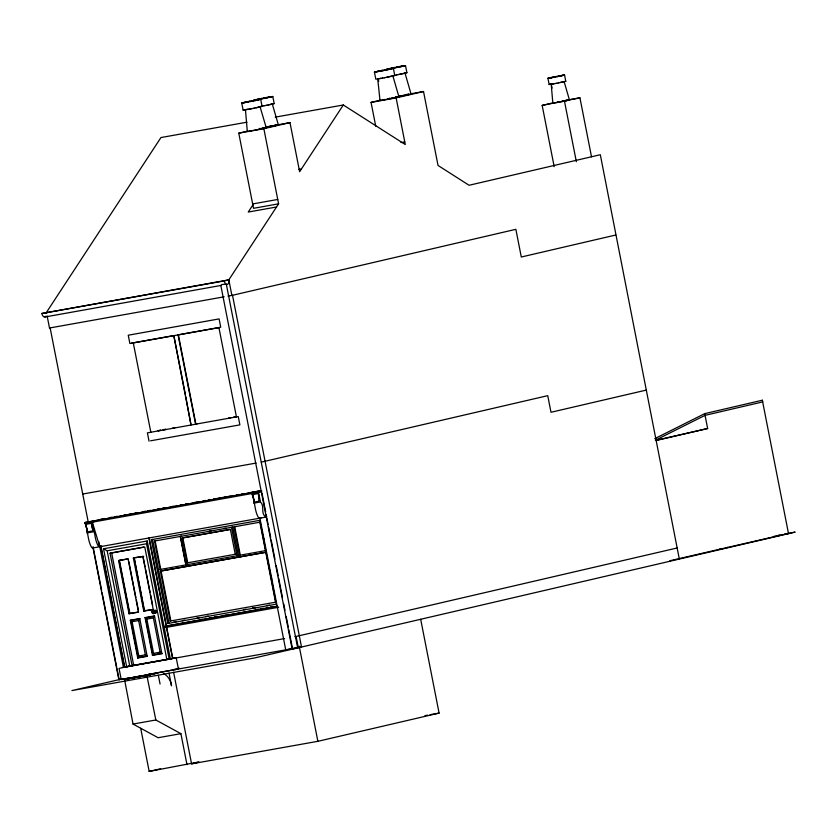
<?xml version="1.0" encoding="UTF-8"?>
<svg xmlns="http://www.w3.org/2000/svg" width="837" height="837" viewBox="0 0 837 837"><rect width="100%" height="100%" fill="white"/><g stroke="black" fill="none" stroke-linecap="round" stroke-linejoin="round"><path stroke-width="1.26" d="M128.061 558.875L118.613 560.57L129.055 613.793L138.503 612.109L128.061 558.875L118.613 560.57M142.792 556.249L153.234 609.482L143.786 611.167L133.345 557.934L143.765 556.375M147.186 656.344L145.387 654.837L138.66 620.552L139.769 618.533L130.321 620.217L137.739 658.028L147.186 656.344L139.769 618.533M161.907 653.707L160.118 652.211L153.391 617.915L154.489 615.896L145.052 617.591L152.47 655.402L161.907 653.707L154.489 615.896M147.249 540.974L170.403 658.981L169.168 659.148L146.538 543.778L147.249 540.974L103.526 548.779L126.68 666.786L129.798 666.179L107.157 550.809L103.526 548.779M130.321 620.217L132.11 621.713L138.837 656.009L137.739 658.028M145.052 617.591L146.841 619.087L153.569 653.383L152.47 655.402M253.234 204.437L248.254 212.043L276.524 207.001M45.983 316.177A4.112 2.354 79.9 0 1 41.85 313.488L224.232 280.918A4.112 2.354 79.9 0 0 227.319 284.423A4.112 2.354 79.9 0 0 228.825 279.851L278.595 203.83L263.854 128.699L289.989 122.62L299.625 171.721L343.316 104.991L405.286 144.55L396.131 97.908L423.522 91.526L438.023 165.454L469.076 185.27L600.317 154.719L679.32 559.064M129.055 613.793L129.798 613.27L119.492 560.748M143.786 611.167L145.209 610.487M654.796 438.651L704.723 413.635L762.34 400.222L788.517 533.64L777.008 535.701M655.402 440.22L705.057 415.34L762.674 401.927L762.34 400.222M251.979 108.569L243.117 110.097L241.726 102.993L247.773 101.643M255.85 107.795L262.075 106.414L260.684 99.31L256.384 100.294M269.64 104.615L274.201 103.6L272.799 96.496L268.51 97.469M243.117 110.097L244.77 109.657M260.066 106.759L266.239 127.737L256.007 129.965L247.313 131.409L245.44 109.595M260.171 106.791L258.842 107.146M268.133 127.14L278.365 124.912L272.297 103.966L270.968 104.322M382.739 78.05L375.813 79.212L374.421 72.108L378.722 71.124M384.528 77.757L394.771 75.529L393.38 68.425L389.079 69.408M402.335 73.729L406.897 72.714L405.506 65.61L399.448 66.96M402.879 95.784L411.061 94.026L404.993 73.081L403.675 73.436M249.698 130.949L250.933 130.614M259.962 128.417L259.439 128.584L260.328 128.532M275.99 125.372L273.5 125.979M377.717 78.835L380.008 100.513L380.532 100.356M392.658 97.531L392.135 97.699L393.024 97.647M386.663 77.286L392.867 75.905L398.935 96.841L392.522 98.243M553.686 83.773L549.156 84.506L547.932 78.27L554.983 76.732M560.33 82.486L565.781 81.283L564.567 75.048L559.252 76.23M549.156 84.506L550.61 84.118M559.043 102.145L552.838 103.192L551.196 84.066M562.956 81.911L564.117 81.607L569.442 99.98L562.265 101.518M292.134 648.895L297.658 647.817L226.314 284.151L221.878 284.538L220.832 285.448L292.134 648.895L297.658 647.817M256.75 99.509L255.358 99.875L257.241 99.655M257.786 99.98L259.167 99.603L258.424 99.655M269.901 97.155L271.293 96.789L263.969 98.002M377.32 71.438L375.928 71.815L383.252 70.59M390.481 69.094L391.873 68.718L391.12 68.76M402.607 66.269L403.989 65.903L403.246 65.945M262.211 127.998L264.304 127.517M262.63 128.521L263.864 128.197L262.19 128.396M382.781 99.938L384.874 99.446M395.326 97.636L396.56 97.312L395.891 97.343M567.015 100.492L565.174 100.911M278.595 203.83L253.517 208.308L238.775 133.177L247.49 131.147M375.74 126.261L371.053 102.386L381.013 100.063M554.178 166.626L542.167 105.399L554.042 102.637M542.167 105.399L579.936 97.824L591.518 156.854M41.85 313.488L228.825 279.851L231.88 295.43L515.864 229.317L521.294 257.011L615.75 235.019M224.232 280.918L228.825 279.851M47.144 316.009L49.498 327.999L50.126 327.853L88.262 522.246M185.333 394.311L173.814 335.595L191.024 425.008L185.824 396.864M219.148 327.591L129.881 343.526L128.249 335.218L219.095 318.907L220.727 327.225L178.051 334.852L195.586 424.202L147.406 432.865L149.038 441.172M195.586 424.202L197.082 423.846M646.174 390.115L550.997 412.275L547.743 395.66L261.259 462.15M266.166 514.441L266.658 516.963L93.012 547.963L91.683 547.544C87.372 540.336 88.22 530.627 84.746 522.57L261.51 490.764M93.796 521.817L91.693 522.298C95.136 530.041 94.194 539.426 98.452 546.341L101.769 546.299M85.897 524.328L87.383 531.882L85.897 524.328L91.411 523.324L92.394 528.356M91.411 523.324L92.897 530.878L87.383 531.882M84.746 522.57L261.699 490.796M252.439 493.568L251.801 493.715C255.254 501.447 254.302 510.832 258.56 517.747L261.154 517.873M261.719 491.769L84.924 523.512M252.774 494.531L254.26 502.085L252.774 494.531L258.288 493.527L259.46 501.154L258.539 494.782M151.309 539.708L152.575 539.415L169.022 623.241L167.756 623.534L151.309 539.708L259.815 520.332L276.262 604.168L167.756 623.534M154.531 541.047L155.159 540.901L160.746 569.338L160.108 569.495L154.531 541.047L232.738 527.09L238.325 555.527L237.059 555.82L231.483 527.383L232.738 527.09M180.949 536.297L180.311 536.444L185.898 564.881L186.525 564.734M181.66 536.203L180.394 536.496L185.981 564.944L187.237 564.651M111.624 552.838L133.711 665.394L132.11 665.76L110.034 553.205L143.797 547.095M182.204 538.013L230.374 529.413L235.26 554.303L235.888 554.157L187.09 562.903L182.204 538.013L183.46 537.72M234.078 526.85L234.716 526.703L240.292 555.14L239.664 555.287L234.078 526.85L260.495 522.1L259.868 522.246L265.444 550.683M655.517 440.419L707.642 428.513L704.723 413.635M656.062 440.524L707.642 428.513M187.09 562.903L187.718 562.757L182.832 537.867L229.736 529.497M160.432 571.116L266.396 552.169L160.432 571.116L170.225 621.033L276.189 602.085M185.971 566.555L186.599 566.408M240.219 556.877L240.857 556.731M170.225 621.033L170.853 620.887L161.06 570.97M277.424 607.536L278.69 607.243L165.402 627.541L165.161 626.285L167.138 625.825M165.402 627.541L166.668 627.248M125.445 666.953L119.053 668.439L121.219 679.518L178.417 669.004L176.241 657.924L284.622 638.568M127.078 666.576L129.432 666.022M130.792 665.949L133.794 665.248L132.57 665.415M135.113 665.07L136.107 664.829M168.457 659.19L170.853 658.625M169.168 659.148L171.166 658.677M677.143 547.984L294.917 636.737M120.12 679.414L71.909 690.577L254.291 658.018L795.15 532.102L784.876 533.933M121.219 679.518L124.619 678.734M146.726 674.967L152.397 673.649M147.689 675.082L152.052 674.277L141.453 676.38M150.545 674.632L149.268 674.884M154.374 673.743L156.184 673.314L126.241 679.184M157.9 672.969L124.535 679.529L137.54 676.725L135.343 677.164M173.102 669.694L179.421 668.229M259.899 518.166L285.741 649.91L286.997 649.617M720.542 548.936L721.138 548.8M285.741 649.91L293.766 648.403M727.656 547.408L669.882 560.748M779.948 535.408L726.443 547.691M140.71 728.316L149.174 771.432L160.631 768.764M149.174 771.432L198.453 762.015M173.604 672.237L191.579 763.857L199.154 762.099M191.579 763.857L317.872 741.31L439.09 713.093L420.676 619.254M258.152 99.195L253.852 100.168L258.779 99.394M246.026 102.02L243.232 102.7L243.975 102.658M395.755 96.904L397 96.621M406.207 95.094L408.686 94.487L407.012 94.686M560.79 75.905L563.238 75.299L560.235 75.728M377.738 71.291L382.457 70.35M402.189 66.416L397.46 67.358M387.322 69.774L390.063 69.241M257.168 99.352L259.899 98.818M269.483 97.312L264.764 98.253M254.626 100.67L257.357 100.126M403.58 73.52L398.789 74.472M267.976 104.97L270.885 104.416M258.759 107.23L253.967 108.182M553.247 77.088L549.26 78.019L549.909 77.977M562.872 81.995L558.677 82.821M557.097 102.26L558.467 101.968M394.583 67.525L388.054 68.99L389.937 68.77M379.831 70.852L384.664 69.879M385.344 70.182L387.97 69.68M259.25 98.912L261.887 98.41M247.124 101.737L249.761 101.235M267.401 97.751L262.556 98.724M252.638 101.068L255.275 100.576M401.488 73.97L396.654 74.943M266.093 105.357L268.792 104.855M398.558 96.297L400.316 95.931M393.547 98.107L380.008 100.513M265.852 127.182L267.62 126.826M270.184 126.68L271.952 126.314M557.515 76.585L559.827 76.146M132.434 677.75L134.631 677.311M141.526 675.94L137.017 676.735M396.79 67.054L386.548 69.283L391.486 68.498M395.263 67.839L397.732 67.347M385.616 70.172L378.502 71.522M261.615 98.431L264.094 97.939M249.489 101.256L254.396 100.304M250.43 101.549L252.91 101.057M263.958 105.828L266.438 105.336M254.312 108.161L249.405 109.113M387.761 98.776L390.241 98.295M403.308 95.763L396.204 97.113M388.19 98.756L390.052 98.389M554.743 76.742L559.053 75.916M557.756 76.575L553.445 77.412M556.804 83.229L558.97 82.8M562.642 101.497L558.342 102.334M131.827 677.886L134.956 677.269M135.678 677.123L139.047 676.537M130.049 678.305L134.464 677.551M136.305 677.091L132.738 677.708M136.724 676.987L140.836 676.296M143.399 675.7L138.785 676.505L146.182 675.344M144.184 675.522L149.509 674.601M139.455 676.694L137.258 677.123L141.055 676.484M140.208 676.547L143.943 675.898M146.611 675.292L143.744 675.846L145.073 675.679M136.41 677.374L137.477 677.164L133.46 677.865L134.14 677.771M173.175 658.217L175.247 657.809M396.665 67.117L399.218 66.594M384.549 69.942L389.299 69.011M392.835 68.299L395.378 67.776M260.129 99.184L262.682 98.661M251.843 100.827L256.603 99.896M250.556 101.486L245.796 102.407M394.227 75.403L396.811 74.859M382.101 78.228L384.685 77.684M261.531 106.289L264.105 105.744M402.168 95.564L404.794 95.01M399.218 96.496L401.028 96.15M269.472 126.46L272.088 125.895M265.716 127.601L268.332 127.036M555.684 76.952L551.51 77.768M554.669 83.637L556.94 83.166M561.637 101.329L563.939 100.838M398.705 66.73L401.425 66.186M390.617 68.707L393.338 68.163M386.589 69.544L391.141 68.686M266.009 97.615L272.799 96.496M257.922 99.593L260.642 99.048M248.516 101.873L243.954 102.731M260.401 106.445L262.169 106.121M391.862 98.044L393.516 97.741M259.167 128.929L260.82 128.626M558.603 76.031L560.989 75.56M552.734 83.993L555.234 83.491M246.988 122.192L160.945 137.55L46.443 312.421A4.112 2.354 79.9 0 1 46.569 313.477M275.247 117.138L343.316 104.991M405.966 94.665L408.477 94.215M410.988 93.765L423.522 91.526M371.053 102.386L396.131 97.908M268.677 126.429L271.178 125.979M273.689 125.529L289.989 122.62M238.775 133.177L263.854 128.699M565.048 100.482L579.936 97.824M400.996 142.552L404.763 141.882M298.872 169.409L301.435 168.948M252.659 203.935L277.738 199.457M44.936 316.993L220.853 285.469M49.498 327.999L224.17 296.811M228.02 296.12L232.508 295.283L301.519 647.022L148.254 674.392M131.451 343.16L173.814 335.595M158.057 430.626L160.589 430.176M163.121 429.716L165.663 429.266M228.491 418.05L231.022 417.6M233.554 417.14L236.086 416.69M158.319 430.773L160.85 430.323M163.382 429.862L165.914 429.412M172.255 428.282L174.787 427.833M150.608 440.806L239.884 424.872L238.252 416.564L195.9 424.129L178.365 334.779M82.727 494.029L256.122 463.07M100.639 519.233L103.202 518.783M109.626 517.632L112.189 517.172M114.753 516.711L117.326 516.262M123.74 515.111L126.314 514.65M128.877 514.19L131.44 513.74M134.014 513.28L136.577 512.819M143.001 511.669L145.565 511.219M148.128 510.758L150.702 510.298M157.115 509.158L159.689 508.697M162.252 508.237L164.816 507.777M171.24 506.636L173.803 506.176M180.227 505.025L182.79 504.565M185.364 504.115L187.927 503.654M194.341 502.503L196.915 502.043M203.328 500.903L205.902 500.442M208.465 499.982L211.029 499.522M213.602 499.072L220.016 497.921M222.59 497.46L225.153 497M227.716 496.55L230.29 496.09M236.704 494.939L239.277 494.479M241.841 494.029L244.404 493.568M250.828 492.418L253.391 491.957M255.965 491.507L258.528 491.047M254.26 502.085L259.773 501.081M86.786 532.97L93.556 531.767M253.663 503.173L260.433 501.97C264.858 505.998 260.527 512.966 265.329 516.544L266.658 516.963M209.407 531.129L211.96 530.679M223.448 528.628L226 528.168M107.157 550.809L146.538 543.778M110.034 553.205L144.77 547L166.856 659.556M160.108 569.495L238.325 555.527M239.664 555.287L266.072 550.537M139.748 618.888L130.875 620.468L138.157 657.579L147.019 655.999M154.468 616.262L145.607 617.842L152.889 654.952L161.75 653.362M132.11 621.713L138.66 620.552M146.841 619.087L153.391 617.915M173.426 622.215L175.979 621.755M182.361 620.625L184.914 620.165M243.63 609.681L246.183 609.221M252.565 608.081L255.118 607.631M196.758 618.166L199.311 617.716M205.693 616.576L208.246 616.116M252.92 608.143L255.473 607.683M266.961 605.632L269.514 605.182M200.095 619.673L202.638 619.213M209.334 618.072L211.876 617.622M214.094 617.172L216.971 616.712M223.333 615.572L225.875 615.122M256.101 609.671L258.654 609.221M261.196 608.761L263.739 608.311M270.435 607.16L272.977 606.71M166.417 625.992L277.173 606.218M165.161 626.285L277.183 606.281M773.482 536.486L779.917 535.335M719.642 549.062L722.185 548.612M138.837 656.009L145.387 654.837M153.569 653.383L160.118 652.211M130.52 665.833L175.812 657.746M126.533 666.765L171.355 658.761M122.453 667.528L172.799 658.541L149.132 537.877M124.629 678.608L119.136 679.592L116.96 668.512M126.889 678.2L129.4 677.75M125.634 678.493L118.864 679.707L93.012 547.963M124.776 680.753L133.041 724.057L155.839 719.987L180.907 733.662L186.986 764.683M180.907 733.662L158.109 737.732L133.041 724.057M424.987 715.604L427.55 715.154M430.113 714.693L439.09 713.093M400.567 66.385L403.267 65.872M380.981 78.375L377.822 78.866M255.745 100.095L260.684 99.31M248.275 109.26L245.126 109.762M406.991 94.602L408.833 94.288M397.565 96.799L395.179 97.197M274.295 125.487L276.137 125.173M272.935 125.812L275.896 125.341M549.899 78.04L552.263 77.59M262.169 128.312L264.869 127.684M402.116 66.123L405.506 65.61M389.99 68.937L393.38 68.425M377.811 71.595L374.421 72.108M404.658 72.976L406.897 72.714M245.115 102.48L241.726 102.993M271.962 103.861L274.201 103.6M396.707 97.102L398.056 96.893M383.053 100.021L384.057 99.865M561.596 75.497L564.567 75.048M550.903 77.82L547.932 78.27M262.483 128.082L263.488 127.925M251.362 130.75L249.792 130.97M565.885 100.555L567.266 100.356M778.975 535.335L778.483 535.45M140.323 676.306L141.851 676.097M142.248 676.045L143.294 675.909M145.46 675.626L146.611 675.469M141.212 676.254L142.227 676.118M144.309 675.846L145.418 675.71M145.68 675.668L146.569 675.553M134.066 677.531L135.458 677.353M136.86 677.175L134.862 677.499M133.92 677.395L142.897 676.202M129.379 678.451L133.104 677.907M148.787 674.643L150.304 674.444M150.639 674.402L151.602 674.277M149.854 674.559L150.817 674.434M146.287 675.26L148.923 674.925M393.882 75.581L394.771 75.529M271.586 104.008L272.297 103.966M261.186 106.466L262.075 106.414M410.182 94.079L411.061 94.026M565.006 81.325L565.781 81.283M551.447 84.139L550.83 84.181M277.486 124.964L278.365 124.912M568.668 100.021L569.442 99.98M133.345 557.934L143.085 556.532L145.094 566.785M153.234 609.482L144.205 610.717L134.213 558.112L144.519 610.644M120.015 560.235L119.178 560.821L129.484 613.343L138.503 612.109M92.321 522.152L99.781 546.76M564.515 101.413L576.348 161.719M551.573 85.688L552.054 88.126M378.24 78.866L378.722 81.356M299.217 646.206L317.872 741.31M296.099 636.518L298.275 647.597M261.971 493.035L265.674 511.92M266.909 518.239L268.164 524.632M268.667 527.195L270.675 537.427M271.178 539.98L274.944 559.168M276.2 565.561L278.208 575.793M278.711 578.357L282.467 597.534M283.722 603.937L284.978 610.33M286.233 616.723L288.242 626.955M288.744 629.518L292.511 648.696M258.392 491.57L260.433 501.97M263.645 538.17L264.136 540.639M271.167 576.484L271.669 579.047M265.768 552.315L275.561 602.232M218.907 327.549L236.432 416.889M181.671 540.011L182.163 542.481M133.271 342.835L150.806 432.174M148.913 537.929L172.579 658.593M169.011 673.063L171.522 685.827A14.187 11.634 76.9 0 0 163.581 673.576M145.596 569.348L150.126 592.408M150.629 594.971L152.637 605.214M158.381 675.428L160.066 684.038M128.856 561.721L135.897 597.597M136.4 600.16L138.408 610.414M155.839 719.987L147.124 676.767M100.921 545.86L124.713 667.12M100.827 546.519L124.493 667.173M98.797 541.717L123.457 667.413M93.053 546.624L101.612 590.252M102.114 592.816L116.709 667.225M153.841 610.571A1.465 1.203 76.9 0 1 155.63 612.067A1.465 1.203 76.9 0 1 153.778 613.061M153.202 611.732A1.465 1.203 76.9 0 1 153.38 611.031M154.636 610.382A1.465 1.203 76.9 0 1 156.425 611.878A1.465 1.203 76.9 0 1 154.583 612.872A1.297 1.067 76.9 0 0 156.174 611.889A1.297 1.067 76.9 0 0 154.583 610.56M143.682 676.066A14.187 11.634 76.9 0 1 149.98 674.946M153.474 673.952L152.072 674.224L153.474 673.952M152.25 611.376A1.36 1.119 76.9 0 0 153.181 613.521A1.36 1.119 76.9 0 0 154.207 611.638A1.36 1.119 76.9 0 0 152.25 611.376M152.313 611.209A1.559 1.276 76.9 0 0 153.38 613.667A1.559 1.276 76.9 0 0 154.552 611.523A1.559 1.276 76.9 0 0 152.313 611.209"/></g></svg>
